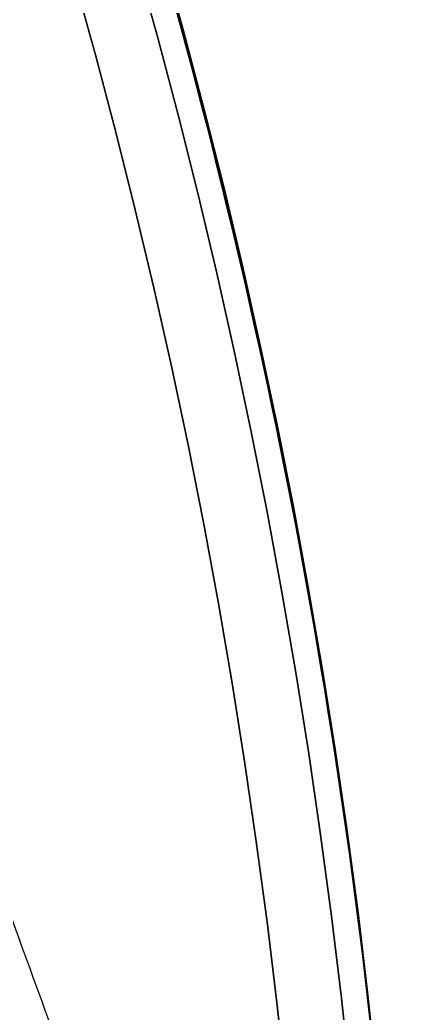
# Model space of a CAD drawing. Header units: millimetres. Extents: x -610 to 610, y -610 to 610.
# Drawn here: x 573.6 to 610.3, y 68.4 to 160.8 of the extents above; entities that cross this region are included whole.
import ezdxf

# ---------------------------------------------------------------- set-up
doc = ezdxf.new("R2010")
doc.units = ezdxf.units.MM
doc.layers.add('base', color=7, linetype='Continuous', true_color=0xffecbc)

msp = doc.modelspace()

# ---------------------------------------------------------------- linework, layer by layer
at = {"layer": 'base', "extrusion": (0, 0, -1)}
for centre, radius in [((0, 0, 3.534), 610), ((0, 0, 4.534), 610), ((0, 0, -2.476), 607.51), ((0, 0, 10.545), 607.51), ((0, 0, -4.966), 601.5), ((0, 0, 13.034), 601.5)]:
    msp.add_circle(centre, radius, dxfattribs=at)
at = {"layer": 'base'}
for centre, radius in [((0, 0, 249.466), 610), ((0, 0, 250.466), 610), ((0, 0, 243.455), 607.51), ((0, 0, 256.476), 607.51), ((0, 0, 240.966), 601.5), ((0, 0, 258.966), 601.5)]:
    msp.add_circle(centre, radius, dxfattribs=at)
for points in [[(-495.198, -356.201, -4.034), (-851.399, 138.996, -4.034), (-356.201, 495.198, -4.034), (138.996, 851.399, -4.034), (495.198, 356.201, -4.034), (851.399, -138.996, -4.034), (356.201, -495.198, -4.034), (-138.996, -851.399, -4.034), (-495.198, -356.201, -4.034)], [(-610, 0, 249.966), (-610, -610, 249.966), (0, -610, 249.966), (610, -610, 249.966), (610, 0, 249.966), (610, 610, 249.966), (0, 610, 249.966), (-610, 610, 249.966), (-610, 0, 249.966)]]:
    msp.add_rational_spline(points, [1, 0.707106781187, 1, 0.707106781187, 1, 0.707106781187, 1, 0.707106781187, 1], degree=2, knots=[0, 0, 0, 958.185759, 958.185759, 1916.371519, 1916.371519, 2874.557278, 2874.557278, 3832.743037, 3832.743037, 3832.743037], dxfattribs=at)
for points in [[(600.106, 2.394, 240.966), (530.676, 193.15, 240.966), (461.246, 383.906, 240.966)], [(600.106, 2.394, 244.966), (530.676, 193.15, 244.966), (461.246, 383.906, 244.966)], [(600.106, 2.394, 242.966), (530.676, 193.15, 242.966), (461.246, 383.906, 242.966)], [(519.919, 297.806, 4.966), (555.169, 97.891, 4.966), (590.42, -102.023, 4.966)], [(519.919, 297.806, 0.966), (555.169, 97.891, 0.966), (590.42, -102.023, 0.966)], [(519.919, 297.806, 2.966), (555.169, 97.891, 2.966), (590.42, -102.023, 2.966)], [(586.395, -87.942, 0.966), (553.654, 97.745, 0.966), (520.912, 283.432, 0.966)], [(577.532, -89.505, 0.966), (544.79, 96.182, 0.966), (512.049, 281.869, 0.966)], [(523.097, 271.042, 244.966), (557.126, 78.053, 244.966), (591.155, -114.936, 244.966)], [(514.233, 269.48, 244.966), (548.263, 76.49, 244.966), (582.292, -116.499, 244.966)], [(543.145, 214.931, 200.827), (564.18, 95.636, 200.827), (585.214, -23.658, 200.827)], [(585.214, -23.658, 11.798), (564.18, 95.636, 11.798), (543.145, 214.931, 11.798)], [(577.336, -25.047, 200.827), (556.301, 94.247, 200.827), (535.266, 213.541, 200.827)], [(535.266, 213.541, 11.798), (556.301, 94.247, 11.798), (577.336, -25.047, 11.798)], [(574.731, -10.275, 26.998), (556.301, 94.247, 26.998), (537.871, 198.769, 26.998)], [(537.871, 198.769, 185.627), (556.301, 94.247, 185.627), (574.731, -10.275, 185.627)]]:
    msp.add_open_spline(points, degree=2, dxfattribs=at)

doc.saveas('drawing.dxf')
